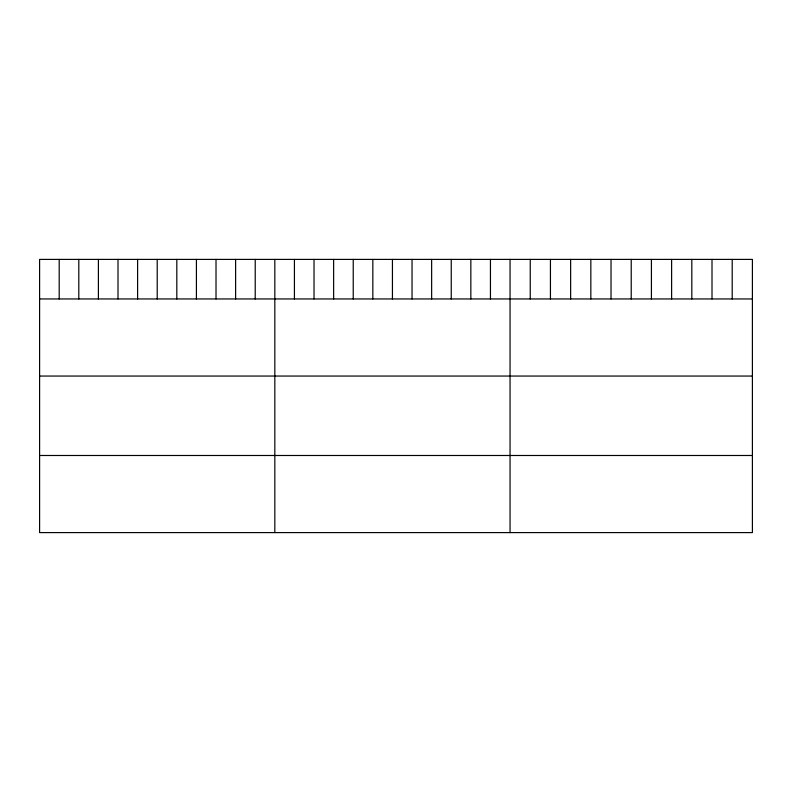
<?xml version="1.0" encoding="UTF-8"?>
<svg xmlns="http://www.w3.org/2000/svg" width="792" height="792" viewBox="0 0 792 792"><rect width="100%" height="100%" fill="white"/><g stroke="black" fill="none" stroke-linecap="round" stroke-linejoin="round"><path stroke-width="1.19" d="M752.4 298.95L752.4 532.6L39.6 532.6L39.6 259.4L752.4 259.4L752.4 298.95L39.6 298.95M39.6 376.052L752.4 376.052M39.6 455.489L752.4 455.489M732.204 259.4L732.204 298.95M712.008 259.4L712.008 298.95M691.812 259.4L691.812 298.95M671.616 259.4L671.616 298.95M651.42 259.4L651.42 298.95M631.224 259.4L631.224 298.95M611.028 259.4L611.028 298.95M590.832 259.4L590.832 298.95M570.636 259.4L570.636 298.95M550.44 259.4L550.44 298.95M530.244 259.4L530.244 298.95M510.048 259.4L510.048 532.6M490.446 259.4L490.446 298.95M470.844 259.4L470.844 298.95M451.242 259.4L451.242 298.95M431.64 259.4L431.64 298.95M412.038 259.4L412.038 298.95M392.436 259.4L392.436 298.95M372.834 259.4L372.834 298.95M353.232 259.4L353.232 298.95M333.63 259.4L333.63 298.95M314.028 259.4L314.028 298.95M294.426 259.4L294.426 298.95M274.824 259.4L274.824 532.6M255.222 259.4L255.222 298.95M235.62 259.4L235.62 298.95M216.018 259.4L216.018 298.95M196.416 259.4L196.416 298.95M176.814 259.4L176.814 298.95M157.212 259.4L157.212 298.95M137.61 259.4L137.61 298.95M118.008 259.4L118.008 298.95M98.406 259.4L98.406 298.95M78.804 259.4L78.804 298.95M59.202 259.4L59.202 298.95"/></g></svg>
